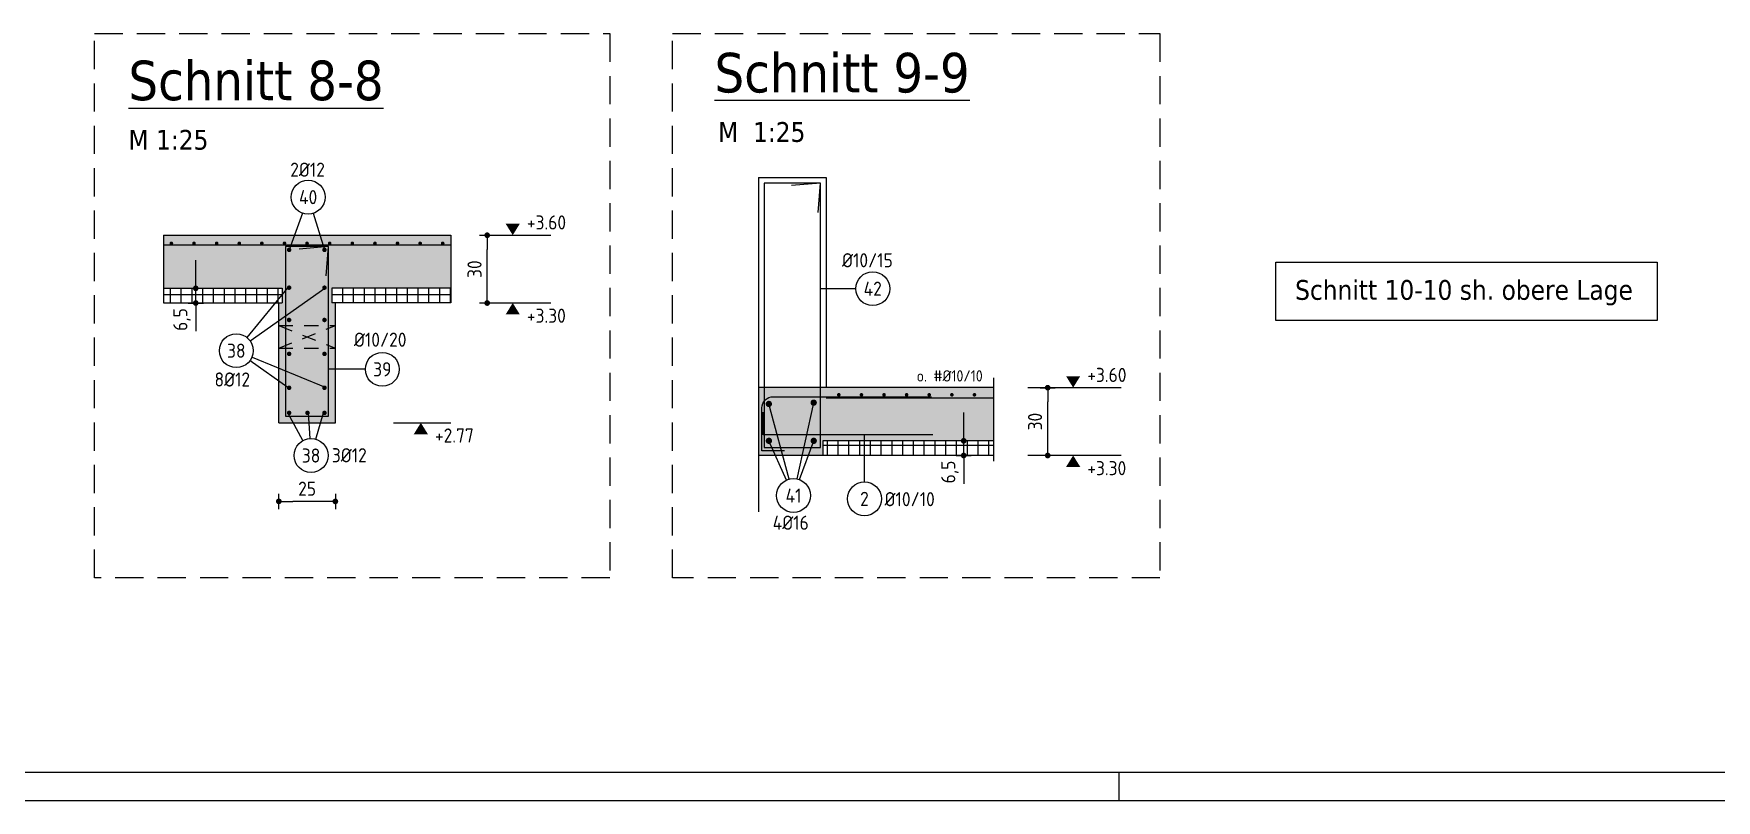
# Model space of a CAD drawing. Extents: x -19 to 96, y 0 to 49.
# Drawn here: x 17.84 to 32.72, y 0 to 6.78 of the extents above; entities that cross this region are included whole.
import ezdxf
from ezdxf.enums import TextEntityAlignment as Align

# ---------------------------------------------------------------- set-up
doc = ezdxf.new("R2010")
doc.units = 0
doc.header["$LTSCALE"] = 0.5
for name, pattern in [('AUSGEZOGEN', [1000.01, 1000, 0.01]), ('DASHED', [0.75, 0.5, -0.25]), ('HIDDEN', [0.375, 0.25, -0.125]), ('STRICHLINIE', [0.75, 0.5, -0.25])]:
    doc.linetypes.add(name, pattern=pattern)
for name, color, linetype in [('AFU', 7, 'Continuous'), ('BETON', 7, 'Continuous'), ('DETAIL', 7, 'Continuous'), ('grau_mittel', 7, 'Continuous'), ('Halbfertigteile', 7, 'Continuous'), ('HILFE', 7, 'Continuous'), ('koten', 7, 'Continuous'), ('MASSE', 7, 'Continuous'), ('OBJEKT', 7, 'Continuous'), ('RAHMEN', 7, 'Continuous'), ('RND', 7, 'Continuous'), ('RND-1', 7, 'Continuous'), ('TEXT', 7, 'Continuous'), ('WD', 7, 'Continuous')]:
    doc.layers.add(name, color=color, linetype=linetype)
doc.layers.add('NOPLOT', color=7, linetype='Continuous', plot=False)
doc.styles.add('helv', font='tahoma.ttf')
doc.styles.add('txt', font='isocp.shx')
doc.linetypes.add('AFU_50K', pattern='A,0.15,["/",Standard,S=0.2,R=0,X=-0.01,Y=-0.1],0.07,["/",Standard,S=0.2,R=0,X=-0.01,Y=-0.1],0.15', length=0.37)
doc.dimstyles.new('DOT_I', dxfattribs={"dimscale": 0.5, "dimtxt": 0.25, "dimasz": 0.25, "dimexe": 0.1, "dimexo": 0.3, "dimgap": 0.1, "dimtad": 1, "dimdec": 3, "dimzin": 3, "dimtxsty": 'txt', "dimblk": 'DOT', "dimblk1": 'DOT', "dimblk2": 'DOT', "dimsah": 1, "dimcen": 0.1, "dimse1": 1, "dimse2": 1, "dimazin": 0, "dimtfac": 1, "dimtdec": 4, "dimtix": 1, "dimtmove": 2, "dimatfit": 3, "dimfxl": 0, "dimtvp": 1, "dimtolj": 1, "dimtzin": 0, "dimarcsym": 0})

# ---------------------------------------------------------------- blocks, each defined once
blk = doc.blocks.new('A0-19-0')
at = {"layer": 'RAHMEN', "color": 5}
blk.add_line((2, 0.5), (137.4, 0.5), dxfattribs=at)
at = {"layer": 'RAHMEN', "color": 7}
blk.add_line((42.9, 0.5), (42.9, 0), dxfattribs=at)
at = {"layer": 'RAHMEN'}
blk.add_line((0, 0), (137.9, 0), dxfattribs=at)
blk = doc.blocks.new('okrd_u')
at = {"layer": 'koten', "color": 7, "linetype": 'Continuous'}
blk.add_solid([(-0.125, -0.202), (0.125, -0.202), (0, 0)], dxfattribs=at)
at = {"layer": 'koten', "style": 'txt'}
blk.add_attdef('OKRD', (0.25, -0.35), '', height=0.25, dxfattribs=at)
blk = doc.blocks.new('okrd_o')
at = {"layer": 'koten', "color": 7, "linetype": 'Continuous'}
blk.add_solid([(-0.125, 0.202), (0.125, 0.202), (0, 0)], dxfattribs=at)
at = {"layer": 'koten', "style": 'txt'}
blk.add_attdef('OKRD', (0.25, 0.1), '', height=0.25, dxfattribs=at)
blk = doc.blocks.new('DOT')
at = {"layer": 'MASSE', "color": 7, "linetype": 'Continuous'}
for p, q in [((0, 0), (-1, 0)), ((0, 0.54), (0, -0.54))]:
    blk.add_line(p, q, dxfattribs=at)
at = {"layer": 'MASSE', "color": 7, "linetype": 'Continuous', "const_width": 0.2}
blk.add_lwpolyline([(-0.1, 0, 1), (0.1, 0, 1)], format="xyb", close=True, dxfattribs=at)
blk = doc.blocks.new('*D102')
at = {"layer": 'Defpoints', "color": 0, "linetype": 'AUSGEZOGEN', "transparency": 16777216}
for p in [(21.851, 5), (21.851, 5), (21.851, 4.4)]:
    blk.add_point(p, dxfattribs=at)
at = {"layer": 'MASSE', "color": 0, "linetype": 'AUSGEZOGEN', "lineweight": -2, "transparency": 16777216}
blk.add_line((21.851, 4.525), (21.851, 4.875), dxfattribs=at)
at = {"layer": 'MASSE', "color": 0, "linetype": 'AUSGEZOGEN', "lineweight": -2, "transparency": 16777216, "xscale": 0.125, "yscale": 0.125, "zscale": 0.125}
for p, rotation in [((21.851, 5), 90), ((21.851, 4.4), 270)]:
    blk.add_blockref('DOT', p, dxfattribs=dict(at, rotation=rotation))
at = {"layer": 'MASSE', "color": 0, "linetype": 'AUSGEZOGEN', "transparency": 16777216, "insert": (21.739, 4.7), "char_height": 0.125, "attachment_point": 5, "rotation": 90, "style": 'txt'}
blk.add_mtext('\\A1;30', dxfattribs=at)
blk = doc.blocks.new('RND_HIN')
at = {"layer": 'RND', "color": 7, "linetype": 'Continuous'}
blk.add_circle((0, 0), 0.3, dxfattribs=at)
at = {"layer": 'RND', "color": 7, "linetype": 'Continuous', "style": 'txt'}
blk.add_attdef('POSI', text='', height=0.25, dxfattribs=at).set_placement((0, 0), align=Align.MIDDLE)
blk = doc.blocks.new('*D103')
at = {"layer": 'Defpoints', "color": 0, "linetype": 'AUSGEZOGEN', "transparency": 16777216}
for p in [(20.008, 2.645), (20.008, 2.645), (20.508, 2.645)]:
    blk.add_point(p, dxfattribs=at)
at = {"layer": 'MASSE', "color": 0, "linetype": 'AUSGEZOGEN', "lineweight": -2, "transparency": 16777216}
blk.add_line((20.383, 2.645), (20.133, 2.645), dxfattribs=at)
at = {"layer": 'MASSE', "color": 0, "linetype": 'AUSGEZOGEN', "lineweight": -2, "transparency": 16777216, "xscale": 0.125, "yscale": 0.125, "zscale": 0.125, "rotation": 180}
blk.add_blockref('DOT', (20.008, 2.645), dxfattribs=at)
at = {"layer": 'MASSE', "color": 0, "linetype": 'AUSGEZOGEN', "lineweight": -2, "transparency": 16777216, "xscale": 0.125, "yscale": 0.125, "zscale": 0.125}
blk.add_blockref('DOT', (20.508, 2.645), dxfattribs=at)
at = {"layer": 'MASSE', "color": 0, "linetype": 'AUSGEZOGEN', "transparency": 16777216, "insert": (20.258, 2.757), "char_height": 0.125, "attachment_point": 5, "style": 'txt'}
blk.add_mtext('\\A1;25', dxfattribs=at)
blk = doc.blocks.new('*D181')
at = {"layer": 'Defpoints', "color": 0, "linetype": 'AUSGEZOGEN', "transparency": 16777216}
for p in [(26.809, 3.651), (26.809, 3.651), (26.809, 3.051)]:
    blk.add_point(p, dxfattribs=at)
at = {"layer": 'MASSE', "color": 0, "linetype": 'AUSGEZOGEN', "lineweight": -2, "transparency": 16777216}
blk.add_line((26.809, 3.176), (26.809, 3.526), dxfattribs=at)
at = {"layer": 'MASSE', "color": 0, "linetype": 'AUSGEZOGEN', "lineweight": -2, "transparency": 16777216, "xscale": 0.125, "yscale": 0.125, "zscale": 0.125}
for p, rotation in [((26.809, 3.651), 90), ((26.809, 3.051), 270)]:
    blk.add_blockref('DOT', p, dxfattribs=dict(at, rotation=rotation))
at = {"layer": 'MASSE', "color": 0, "linetype": 'AUSGEZOGEN', "transparency": 16777216, "insert": (26.697, 3.351), "char_height": 0.125, "attachment_point": 5, "rotation": 90, "style": 'txt'}
blk.add_mtext('\\A1;30', dxfattribs=at)
blk = doc.blocks.new('*D198')
at = {"layer": 'Defpoints', "color": 0, "linetype": 'AUSGEZOGEN', "transparency": 16777216}
for p in [(19.273, 4.53), (19.273, 4.53), (19.273, 4.4)]:
    blk.add_point(p, dxfattribs=at)
at = {"layer": 'MASSE', "color": 0, "linetype": 'AUSGEZOGEN', "lineweight": -2, "transparency": 16777216}
for p, q in [((19.273, 4.655), (19.273, 4.78)), ((19.273, 4.4), (19.273, 4.53)), ((19.273, 4.275), (19.273, 4.15))]:
    blk.add_line(p, q, dxfattribs=at)
at = {"layer": 'MASSE', "color": 0, "linetype": 'AUSGEZOGEN', "lineweight": -2, "transparency": 16777216, "xscale": 0.125, "yscale": 0.125, "zscale": 0.125}
for p, rotation in [((19.273, 4.53), 270), ((19.273, 4.4), 90)]:
    blk.add_blockref('DOT', p, dxfattribs=dict(at, rotation=rotation))
at = {"layer": 'MASSE', "color": 0, "linetype": 'AUSGEZOGEN', "transparency": 16777216, "insert": (19.151, 4.254), "char_height": 0.125, "attachment_point": 5, "rotation": 90, "style": 'txt'}
blk.add_mtext('\\A1;6,5', dxfattribs=at)
blk = doc.blocks.new('*D199')
at = {"layer": 'Defpoints', "color": 0, "linetype": 'AUSGEZOGEN', "transparency": 16777216}
for p in [(26.066, 3.181), (26.066, 3.181), (26.066, 3.051)]:
    blk.add_point(p, dxfattribs=at)
at = {"layer": 'MASSE', "color": 0, "linetype": 'AUSGEZOGEN', "lineweight": -2, "transparency": 16777216}
for p, q in [((26.066, 3.306), (26.066, 3.431)), ((26.066, 3.051), (26.066, 3.181)), ((26.066, 2.926), (26.066, 2.801))]:
    blk.add_line(p, q, dxfattribs=at)
at = {"layer": 'MASSE', "color": 0, "linetype": 'AUSGEZOGEN', "lineweight": -2, "transparency": 16777216, "xscale": 0.125, "yscale": 0.125, "zscale": 0.125}
for p, rotation in [((26.066, 3.181), 270), ((26.066, 3.051), 90)]:
    blk.add_blockref('DOT', p, dxfattribs=dict(at, rotation=rotation))
at = {"layer": 'MASSE', "color": 0, "linetype": 'AUSGEZOGEN', "transparency": 16777216, "insert": (25.944, 2.905), "char_height": 0.125, "attachment_point": 5, "rotation": 90, "style": 'txt'}
blk.add_mtext('\\A1;6,5', dxfattribs=at)

msp = doc.modelspace()

# ---------------------------------------------------------------- hatches: boundary and pattern name
at = {"layer": 'grau_mittel'}
for points in [[(20.0381, 4.4005), (20.0081, 4.4005), (20.0081, 3.3405), (20.5081, 3.3405), (20.5081, 4.4005), (20.4781, 4.4005), (20.4781, 4.5305), (21.5283, 4.5305), (21.5283, 5.0005), (18.9879, 5.0005), (18.9879, 4.5305), (20.0381, 4.5305)], [(26.3299, 3.1815), (26.3299, 3.6515), (24.8503, 3.6515), (24.2503, 3.6515), (24.2503, 3.0515), (24.8203, 3.0515), (24.8203, 3.1815)]]:
    msp.add_hatch(color=61, dxfattribs=at).paths.add_polyline_path(points)
at = {"layer": 'Halbfertigteile', "linetype": 'AUSGEZOGEN', "transparency": 33554687}
h = msp.add_hatch(dxfattribs=at)
h.set_pattern_fill('ANSI37', color=171, scale=0.03, angle=135, style=0)
h.paths.add_polyline_path([(20.0381, 4.5305), (18.9879, 4.5305), (18.9879, 4.4005), (20.0381, 4.4005)])
h.paths.add_polyline_path([(21.5283, 4.5305), (20.4781, 4.5305), (20.4781, 4.4005), (21.5283, 4.4005)])
h = msp.add_hatch(dxfattribs=at)
h.set_pattern_fill('ANSI37', color=171, scale=0.03, angle=135, style=0)
h.paths.add_polyline_path([(26.3299, 3.1815), (24.8203, 3.1815), (24.8203, 3.0515), (26.3299, 3.0515)])

# ---------------------------------------------------------------- linework, layer by layer
at = {"layer": 'AFU', "color": 8, "linetype": 'AFU_50K'}
msp.add_line((24.8503, 3.6515), (24.2503, 3.6515), dxfattribs=at)
at = {"layer": 'BETON', "color": 6, "linetype": 'AUSGEZOGEN'}
for p, q in [((24.2503, 5.5115), (24.8503, 5.5115)), ((24.2503, 5.5115), (24.2503, 3.0515)), ((24.8503, 5.5115), (24.8503, 3.6515)), ((18.9879, 5.0005), (21.5283, 5.0005)), ((18.9879, 4.5305), (20.0381, 4.5305)), ((20.0381, 4.5305), (20.0381, 4.4005)), ((21.5283, 4.5305), (20.4781, 4.5305)), ((20.4781, 4.5305), (20.4781, 4.4005)), ((18.9879, 4.4005), (20.0381, 4.4005)), ((20.0081, 3.3405), (20.0081, 4.4005)), ((21.5283, 4.4005), (20.4781, 4.4005)), ((20.5081, 3.3405), (20.5081, 4.4005)), ((26.3299, 3.6515), (24.8503, 3.6515)), ((20.0081, 3.3405), (20.5081, 3.3405)), ((26.3299, 3.1815), (24.8203, 3.1815)), ((24.8203, 3.1815), (24.8203, 3.0515)), ((26.3299, 3.0515), (24.2503, 3.0515))]:
    msp.add_line(p, q, dxfattribs=at)
msp.add_lwpolyline([(28.8262, 4.7613), (32.2004, 4.7613), (32.2004, 4.2453), (28.8262, 4.2453)], close=True, dxfattribs=at)
at = {"layer": 'DETAIL', "color": 102, "linetype": 'STRICHLINIE'}
for points in [[(18.3767, 1.9688), (18.3767, 6.7835), (22.9361, 6.7835), (22.9361, 1.9688)], [(27.8018, 6.7835), (27.8018, 1.9688), (23.491, 1.9688), (23.491, 6.7835)]]:
    msp.add_lwpolyline(points, close=True, dxfattribs=at)
at = {"layer": 'HILFE', "color": 102, "linetype": 'AUSGEZOGEN'}
for p, q in [((21.9187, 5.0005), (22.414, 5.0005)), ((21.9187, 4.4005), (22.414, 4.4005)), ((26.6319, 3.6515), (27.4593, 3.6515)), ((21.0208, 3.3405), (21.5283, 3.3405)), ((27.4593, 3.0515), (26.6319, 3.0515))]:
    msp.add_line(p, q, dxfattribs=at)
at = {"layer": 'NOPLOT', "color": 191, "linetype": 'AUSGEZOGEN'}
for p, q in [((18.9879, 5.0005), (18.9879, 4.4005)), ((21.5283, 5.0005), (21.5283, 4.4005))]:
    msp.add_line(p, q, dxfattribs=at)
at = {"layer": 'NOPLOT', "color": 191, "linetype": 'Continuous'}
msp.add_line((26.3299, 3.7394), (26.3299, 3.0006), dxfattribs=at)
at = {"layer": 'OBJEKT', "color": 7, "linetype": 'AUSGEZOGEN'}
msp.add_line((24.2503, 3.0515), (24.2503, 2.5526), dxfattribs=at)
at = {"layer": 'RND', "color": 102, "linetype": 'AUSGEZOGEN'}
for p, q in [((20.2163, 5.1961), (20.0988, 4.8707)), ((20.3116, 5.1938), (20.4116, 4.8707)), ((19.7269, 4.0944), (20.0892, 4.5367)), ((19.7544, 4.0649), (20.4154, 4.5316)), ((25.1113, 4.5268), (24.8003, 4.5268)), ((19.7544, 3.8918), (20.0866, 3.657)), ((19.7707, 3.9216), (20.418, 3.657)), ((20.7732, 3.8137), (20.4481, 3.8137)), ((20.2216, 3.1828), (20.0888, 3.428)), ((20.2843, 3.2007), (20.271, 3.428)), ((20.3345, 3.1951), (20.4016, 3.428)), ((24.5217, 2.8416), (24.3427, 3.507)), ((24.5925, 2.8433), (24.7392, 3.5185)), ((24.4991, 2.8335), (24.3427, 3.1809)), ((24.6125, 2.8375), (24.7392, 3.1809)), ((25.1881, 2.8173), (25.1881, 3.2345))]:
    msp.add_line(p, q, dxfattribs=at)
at = {"layer": 'RND', "color": 7, "linetype": 'AUSGEZOGEN'}
for points, const_width in [([(19.0498, 4.9284, 1), (19.0658, 4.9284, 1)], 0.016), ([(19.2578, 4.9364, 1), (19.2578, 4.9204, 1)], 0.016), ([(19.4578, 4.9364, 1), (19.4578, 4.9204, 1)], 0.016), ([(19.6578, 4.9364, 1), (19.6578, 4.9204, 1)], 0.016), ([(19.8578, 4.9364, 1), (19.8578, 4.9204, 1)], 0.016), ([(20.0578, 4.9364, 1), (20.0578, 4.9204, 1)], 0.016), ([(20.2578, 4.9364, 1), (20.2578, 4.9204, 1)], 0.016), ([(20.4578, 4.9364, 1), (20.4578, 4.9204, 1)], 0.016), ([(20.6578, 4.9364, 1), (20.6578, 4.9204, 1)], 0.016), ([(20.8578, 4.9364, 1), (20.8578, 4.9204, 1)], 0.016), ([(21.0578, 4.9364, 1), (21.0578, 4.9204, 1)], 0.016), ([(21.2578, 4.9364, 1), (21.2578, 4.9204, 1)], 0.016), ([(21.4578, 4.9364, 1), (21.4578, 4.9204, 1)], 0.016), ([(20.0888, 4.8707, 1), (20.1088, 4.8707, 1)], 0.02), ([(20.4016, 4.8707, 1), (20.4216, 4.8707, 1)], 0.02), ([(20.0888, 4.5359, 1), (20.1088, 4.5359, 1)], 0.02), ([(20.4016, 4.5359, 1), (20.4216, 4.5359, 1)], 0.02), ([(20.0888, 4.2501, 1), (20.1088, 4.2501, 1)], 0.02), ([(20.4016, 4.2501, 1), (20.4216, 4.2501, 1)], 0.02), ([(20.0888, 3.9501, 1), (20.1088, 3.9501, 1)], 0.02), ([(20.4016, 3.9501, 1), (20.4216, 3.9501, 1)], 0.02), ([(20.0888, 3.6501, 1), (20.1088, 3.6501, 1)], 0.02), ([(20.4016, 3.6501, 1), (20.4216, 3.6501, 1)], 0.02), ([(24.9532, 3.588, 1), (24.9692, 3.588, 1)], 0.016), ([(25.1612, 3.596, 1), (25.1612, 3.58, 1)], 0.016), ([(25.3612, 3.596, 1), (25.3612, 3.58, 1)], 0.016), ([(25.5612, 3.596, 1), (25.5612, 3.58, 1)], 0.016), ([(25.7612, 3.596, 1), (25.7612, 3.58, 1)], 0.016), ([(25.9612, 3.596, 1), (25.9612, 3.58, 1)], 0.016), ([(26.1612, 3.596, 1), (26.1612, 3.58, 1)], 0.016), ([(20.0888, 3.428, 1), (20.1088, 3.428, 1)], 0.02), ([(20.251, 3.428, 1), (20.271, 3.428, 1)], 0.02), ([(20.4016, 3.428, 1), (20.4216, 3.428, 1)], 0.02), ([(24.3287, 3.507, 1), (24.3567, 3.507, 1)], 0.028), ([(24.7252, 3.5185, 1), (24.7532, 3.5185, 1)], 0.028), ([(24.3287, 3.1809, 1), (24.3567, 3.1809, 1)], 0.028), ([(24.7252, 3.1809, 1), (24.7532, 3.1809, 1)], 0.028)]:
    msp.add_lwpolyline(points, format="xyb", close=True, dxfattribs=dict(at, const_width=const_width))
at = {"layer": 'RND', "color": 1, "linetype": 'AUSGEZOGEN'}
for points in [[(21.5283, 4.9106), (18.9879, 4.9106)], [(25.7917, 3.2345), (24.2917, 3.2345), (24.2917, 3.4345)], [(24.8503, 3.5615), (26.3299, 3.5615)]]:
    msp.add_lwpolyline(points, dxfattribs=at)
msp.add_lwpolyline([(24.4817, 3.0915), (24.2817, 3.0915), (24.2817, 3.4715, -0.4142136), (24.3817, 3.5715), (25.7817, 3.5715)], format="xyb", dxfattribs=at)
at = {"layer": 'RND-1', "color": 1, "linetype": 'AUSGEZOGEN'}
for points in [[(24.7777, 5.2025), (24.8003, 5.4615), (24.3003, 5.4615), (24.3003, 3.1215), (24.8003, 3.1215), (24.8003, 5.4615), (24.5413, 5.4388)], [(20.4254, 4.6415), (20.4481, 4.9005), (20.0681, 4.9005), (20.0681, 3.4005), (20.4481, 3.4005), (20.4481, 4.9005), (20.1891, 4.8778)]]:
    msp.add_lwpolyline(points, dxfattribs=at)
at = {"layer": 'WD', "color": 102, "linetype": 'HIDDEN'}
for p, q in [((20.0081, 4.2005), (20.5081, 4.0005)), ((20.0081, 4.0005), (20.5081, 4.2005)), ((20.0081, 4.2005), (20.5081, 4.2005)), ((20.0081, 4.0005), (20.5081, 4.0005))]:
    msp.add_line(p, q, dxfattribs=at)

# ---------------------------------------------------------------- block references
at = {"layer": 'koten', "color": 8, "linetype": 'AFU_50K', "xscale": 0.5, "yscale": 0.5, "zscale": 0.5}
for name, p, values in [('okrd_o', (22.077, 5.0005), {'OKRD': '+3.60'}), ('okrd_u', (22.077, 4.4005), {'OKRD': '+3.30'}), ('okrd_u', (21.2641, 3.3405), {'OKRD': '+2.77'})]:
    msp.add_blockref(name, p, dxfattribs=at).add_auto_attribs(values)
at = {"layer": 'koten', "color": 7, "linetype": 'DASHED', "xscale": 0.5, "yscale": 0.5, "zscale": 0.5}
msp.add_blockref('okrd_o', (27.0342, 3.6515), dxfattribs=at).add_auto_attribs({'OKRD': '+3.60'})
at = {"layer": 'koten', "color": 7, "linetype": 'AUSGEZOGEN', "xscale": 0.5, "yscale": 0.5, "zscale": 0.5}
msp.add_blockref('okrd_u', (27.0342, 3.0515), dxfattribs=at).add_auto_attribs({'OKRD': '+3.30'})
at = {"layer": 'RAHMEN', "color": 7, "linetype": 'AUSGEZOGEN', "xscale": 0.5, "yscale": 0.5, "zscale": 0.5}
msp.add_blockref('A0-19-0', (5.9889, 0), dxfattribs=at)
at = {"layer": 'RND', "color": 7, "linetype": 'AUSGEZOGEN', "xscale": 0.5, "yscale": 0.5, "zscale": 0.5}
for p, values in [((20.2672, 5.3371), {'POSI': '40'}), ((25.2613, 4.5268), {'POSI': '42'}), ((19.6319, 3.9783), {'POSI': '38'}), ((20.9232, 3.8137), {'POSI': '39'}), ((20.293, 3.0509), {'POSI': '38'}), ((24.5606, 2.6968), {'POSI': '41'}), ((25.1881, 2.6673), {'POSI': '2'})]:
    msp.add_blockref('RND_HIN', p, dxfattribs=at).add_auto_attribs(values)

# ---------------------------------------------------------------- texts
at = {"layer": 'TEXT', "color": 5, "linetype": 'AUSGEZOGEN', "style": 'helv'}
for s, p in [('%%USchnitt 8-8', (18.6778, 6.1946)), ('%%USchnitt 9-9', (23.8622, 6.2635))]:
    msp.add_text(s, height=0.35, dxfattribs=at).set_placement(p)
at = {"layer": 'TEXT', "color": 1, "linetype": 'AUSGEZOGEN', "style": 'helv'}
for s, p in [('M  1:25', (23.8929, 5.826)), ('M 1:25', (18.6778, 5.7571)), ('Schnitt 10-10 sh. obere Lage', (28.9977, 4.4286))]:
    msp.add_text(s, height=0.175, dxfattribs=at).set_placement(p)
at = {"layer": 'TEXT', "color": 7, "linetype": 'AUSGEZOGEN', "style": 'txt'}
for s, height, p in [('2%%C12', 0.125, (20.1085, 5.5172)), ('%%C10/15', 0.125, (24.9899, 4.7161)), ('%%C10/20', 0.125, (20.6723, 4.013)), ('8%%C12', 0.125, (19.4388, 3.661)), ('o. #%%c10/10', 0.1, (25.6497, 3.7053)), ('3%%C12', 0.125, (20.4768, 2.9907)), ('%%C10/10', 0.125, (25.3658, 2.6021)), ('4%%C16', 0.125, (24.3766, 2.3938))]:
    msp.add_text(s, height=height, dxfattribs=at).set_placement(p)

# ---------------------------------------------------------------- dimensions: what is measured, and where the dimension line sits
at = {"layer": 'MASSE', "color": 7, "linetype": 'AUSGEZOGEN'}
for base, p1, p2, override, picture, middle in [((21.8512, 5.0005), (21.8512, 4.4005), (21.8512, 5.0005), {"dimdec": 0, "dimlfac": 50}, '*D102', (21.7387, 4.7005)), ((26.8092, 3.6515), (26.8092, 3.0515), (26.8092, 3.6515), {"dimdec": 0, "dimlfac": 50, "dimadec": 3}, '*D181', (26.6967, 3.3515))]:
    dim = msp.add_linear_dim(base=base, p1=p1, p2=p2, angle=90, dimstyle='DOT_I', override=override, dxfattribs=at)
    dim.commit()
    dim.dimension.update_dxf_attribs({"geometry": picture, "text_midpoint": middle})
for base, p1, p2, picture, middle in [((19.2734, 4.5305), (19.2734, 4.4005), (19.2734, 4.5305), '*D198', (19.1515, 4.2541)), ((26.0656, 3.1815), (26.0656, 3.0515), (26.0656, 3.1815), '*D199', (25.9437, 2.9051))]:
    dim = msp.add_linear_dim(base=base, p1=p1, p2=p2, angle=90, dimstyle='DOT_I', override={"dimdec": 1, "dimlfac": 50}, dxfattribs=at)
    dim.commit()
    dim.dimension.update_dxf_attribs({"geometry": picture, "text_midpoint": middle, "dimtype": 160})
dim = msp.add_linear_dim(base=(20.0081, 2.6446), p1=(20.5081, 2.6446), p2=(20.0081, 2.6446), dimstyle='DOT_I', override={"dimdec": 0, "dimlfac": 50}, dxfattribs=at)
dim.commit()
dim.dimension.update_dxf_attribs({"geometry": '*D103', "text_midpoint": (20.2581, 2.7571)})

doc.saveas('drawing.dxf')
